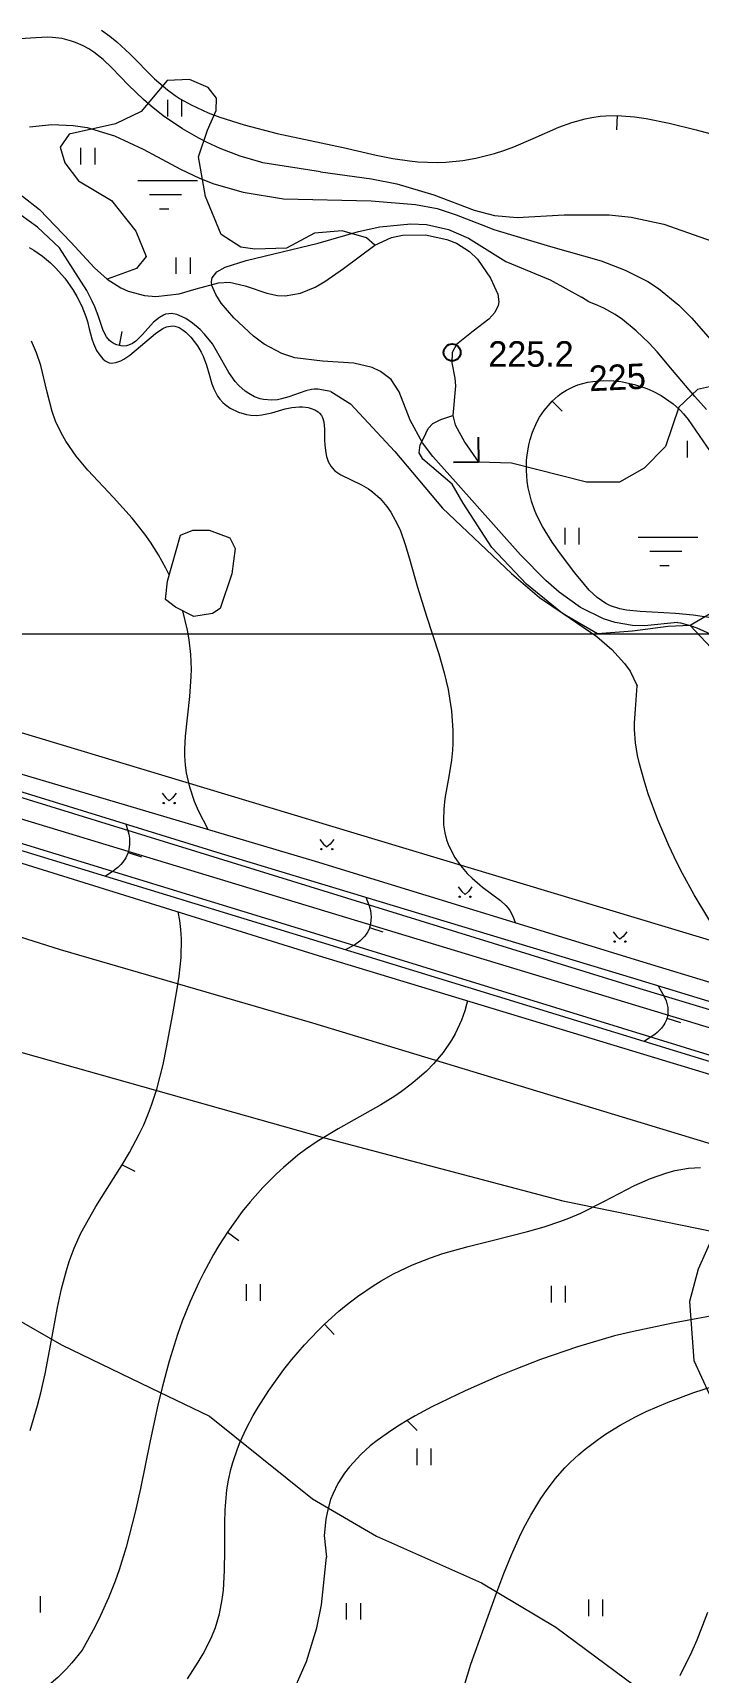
# Model space of a CAD drawing. Extents: x 1000 to 4000, y -5000 to -1000.
# Drawn here: x 1352 to 1446, y -4857.6 to -4625.9 of the extents above; entities that cross this region are included whole.
import ezdxf
from ezdxf.enums import TextEntityAlignment as Align

# ---------------------------------------------------------------- set-up
doc = ezdxf.new("R2010")
doc.units = 0
doc.header["$MEASUREMENT"] = 0
for name, color, linetype in [('30', 7, 'CONTINUOUS'), ('границы команд_1', 10, 'CONTINUOUS'), ('СЛОЙ_11', 7, 'CONTINUOUS'), ('СЛОЙ_24', 7, 'CONTINUOUS'), ('СЛОЙ_30', 7, 'CONTINUOUS'), ('СЛОЙ_31', 7, 'CONTINUOUS'), ('СЛОЙ_33', 7, 'CONTINUOUS'), ('СЛОЙ_34', 7, 'CONTINUOUS'), ('СЛОЙ_37', 7, 'CONTINUOUS'), ('СЛОЙ_40', 7, 'CONTINUOUS'), ('СЛОЙ_41', 7, 'CONTINUOUS'), ('СЛОЙ_50', 7, 'CONTINUOUS'), ('СЛОЙ_51', 7, 'CONTINUOUS')]:
    doc.layers.add(name, color=color, linetype=linetype)
doc.styles.add('STYLE-CHAR_FAST_FONT', font='CHAR_FAST_FONT.shx')

# ---------------------------------------------------------------- blocks, each defined once
blk = doc.blocks.new('264_4')
at = {"layer": 'СЛОЙ_31', "color": 4, "linetype": 'Continuous'}
for p, q in [((-2.5, 2.49), (0, 0)), ((0, 0), (2.49, 2.49))]:
    blk.add_line(p, q, dxfattribs=at)
blk = doc.blocks.new('213')
at = {"layer": '30', "color": 4, "linetype": 'Continuous'}
blk.add_circle((0, 0), 1.2, dxfattribs=at)

msp = doc.modelspace()

# ---------------------------------------------------------------- linework, layer by layer
at = {"layer": 'границы команд_1', "color": 251, "lineweight": 0}
msp.add_lwpolyline([(1033.44, -1863.26), (3102.46, -1863.26), (3102.46, -4710.9), (1033.44, -4710.9)], close=True, dxfattribs=at)
at = {"layer": 'СЛОЙ_11', "color": 253, "linetype": 'Continuous', "lineweight": 0}
msp.add_lwpolyline([(1238.22, -4718.17), (1355.85, -4755.48), (1391.48, -4765.84), (1483.14, -4793.65), (1509.75, -4802.02)], dxfattribs=at)
at = {"layer": 'СЛОЙ_24', "color": 253, "linetype": 'Continuous', "lineweight": 0}
for points in [[(1005.78, -4627.72), (1032.22, -4636.24), (1043.96, -4639.79), (1109.44, -4660.33), (1149, -4672.24), (1235.46, -4698.92), (1300.24, -4718.46), (1378.16, -4742.56), (1437.73, -4760.98), (1491.39, -4777.16), (1550.45, -4795.02), (1617.75, -4815.62)], [(1011.79, -4636.45), (1073.52, -4655.5), (1108.56, -4666.28), (1150.81, -4679.1), (1180.74, -4688.41), (1213.22, -4698.64), (1268.53, -4715.62), (1324.53, -4732.5), (1393, -4753.51), (1463.04, -4775.13), (1521.82, -4792.25)], [(1234.38, -4738.53), (1244.63, -4749.42), (1251.04, -4760.53), (1272.17, -4770.42), (1286.55, -4777.16), (1304.54, -4788.07), (1328.55, -4796.67), (1341.6, -4803.02), (1356.07, -4811.32), (1368.64, -4817.38), (1376.95, -4821.39), (1391.49, -4833.09), (1400.53, -4838.35), (1415.35, -4844.96), (1425.85, -4851.23), (1435.67, -4858.5), (1441.85, -4863.08), (1449.46, -4867.17), (1456.17, -4869.77), (1468.76, -4870.3), (1482.01, -4872.24), (1488.38, -4875.73)]]:
    msp.add_lwpolyline(points, dxfattribs=at)
at = {"layer": 'СЛОЙ_30', "color": 253, "linetype": 'Continuous', "lineweight": 0}
for points in [[(1325.08, -4634.33), (1325.53, -4635.94), (1326.28, -4640.04), (1327.01, -4641.96), (1327.86, -4643.29), (1328.57, -4644.1), (1330.25, -4645.45), (1332.41, -4646.45), (1334.43, -4646.79), (1338.64, -4646.63), (1342.25, -4646.5), (1344.02, -4646.6), (1346.57, -4647.09), (1347.95, -4647.58), (1350.55, -4649.01), (1352.95, -4650.9), (1357.38, -4655.49), (1360.72, -4659.14), (1362.5, -4660.71)], [(1362.5, -4660.71), (1364.43, -4661.96), (1365.48, -4662.44), (1367.77, -4663.03), (1369.38, -4663.17), (1372.65, -4662.82), (1375.07, -4662.11), (1378.21, -4661.25), (1379.76, -4661.17), (1382.01, -4661.66), (1385.03, -4662.71), (1386.54, -4663.04), (1387.62, -4663.09), (1389.78, -4662.72), (1391.89, -4661.86), (1393.26, -4661.08), (1395.88, -4659.24), (1400.3, -4655.92)], [(1400.3, -4655.92), (1402.66, -4654.82), (1404.19, -4654.5), (1407.45, -4654.49), (1410.45, -4655.11), (1411.84, -4655.66), (1413.68, -4656.81), (1414.78, -4657.9), (1416.61, -4660.61), (1417.67, -4662.85), (1417.82, -4663.92), (1417.73, -4664.45), (1417.22, -4665.45), (1416.38, -4666.37), (1414.18, -4668.06), (1411.83, -4669.98), (1411.2, -4671.09), (1411.15, -4672.55), (1411.57, -4674.71), (1411.7, -4675.82), (1411.31, -4680.01)], [(1411.31, -4680.01), (1411.65, -4681.32), (1413.02, -4683.81), (1414.92, -4686.57)]]:
    msp.add_lwpolyline(points, dxfattribs=at)
at = {"layer": 'СЛОЙ_31', "color": 253, "linetype": 'Continuous', "lineweight": 0}
for points in [[(1008.15, -4625.96), (1031.07, -4633.61), (1073.95, -4647.02), (1109.79, -4657.74), (1149.91, -4669.85), (1242.21, -4698.15), (1301.22, -4716.08), (1391.89, -4742.98), (1438.15, -4757.19), (1489.19, -4772.74), (1513.55, -4780.52)], [(1006.47, -4627.16), (1031.92, -4635.23), (1053.48, -4641.92), (1074.76, -4648.5), (1109.31, -4659.29), (1149.35, -4671.34), (1238.15, -4698.79), (1300.67, -4717.77), (1378.59, -4741.87), (1436.83, -4759.52), (1518.26, -4784.38), (1594.91, -4807.63), (1615.71, -4813.92)], [(1006.81, -4638.51), (1066.59, -4656.83), (1105.82, -4668.73), (1142.3, -4679.77), (1211.72, -4701.16), (1268.39, -4718.28), (1323.83, -4734.95), (1392.3, -4756.32), (1512.42, -4792.76)], [(1130.87, -4674.21), (1142.86, -4677.79), (1175.41, -4687.67), (1212.79, -4699.4), (1268.38, -4716.59), (1324.25, -4733.47), (1392.72, -4754.41), (1463.14, -4776.02), (1513.48, -4791.01)]]:
    msp.add_lwpolyline(points, dxfattribs=at)
at = {"layer": 'СЛОЙ_33', "color": 253, "linetype": 'Continuous', "lineweight": 0}
for p, q in [((1366.84, -4646.79), (1375.28, -4646.79)), ((1368.48, -4648.79), (1372.98, -4648.79)), ((1369.9, -4650.79), (1371.2, -4650.79)), ((1437.47, -4697.18), (1445.92, -4697.18)), ((1439.11, -4699.18), (1443.62, -4699.18)), ((1440.53, -4701.18), (1441.84, -4701.18))]:
    msp.add_line(p, q, dxfattribs=at)
for points in [[(1400.3, -4655.92), (1399.13, -4654.91), (1395.68, -4653.89), (1391.76, -4654.21), (1387.83, -4656.36), (1383.34, -4656.51), (1381.4, -4656.19), (1378.6, -4654.41), (1376.39, -4649.03), (1375.42, -4643.43), (1376.66, -4639.68), (1377.9, -4636.88), (1377.92, -4635.17), (1376.76, -4633.67), (1374.11, -4632.51), (1370.96, -4632.67), (1367.3, -4637.04), (1363.69, -4638.76), (1357.13, -4640.22), (1355.89, -4642.1), (1356.53, -4644.31), (1358.47, -4646.84), (1363.1, -4649.62), (1366.54, -4653.93), (1367.99, -4657.54), (1366.65, -4659.21), (1362.5, -4660.71)], [(1448.84, -4675.65), (1445.86, -4676.31), (1443.22, -4678.8), (1441.34, -4684.37), (1438.33, -4687.42), (1434.85, -4689.43), (1430.17, -4689.43), (1419.6, -4686.75), (1414.92, -4686.57)], [(1444.81, -4709.67), (1441.73, -4709.81), (1436.66, -4710.45), (1431.73, -4710.84), (1426.8, -4707.98), (1421.73, -4703.83), (1416.8, -4698.63), (1412.77, -4692.39), (1411.22, -4689.68), (1407.07, -4686.17), (1406.55, -4685.26), (1406.72, -4684.12), (1407.16, -4683.27), (1407.84, -4681.85), (1408.48, -4681.14), (1409.63, -4680.57), (1411.31, -4680.01)], [(1451.04, -4706.03), (1444.81, -4709.67)]]:
    msp.add_lwpolyline(points, dxfattribs=at)
at = {"layer": 'СЛОЙ_37', "color": 253, "linetype": 'Continuous', "lineweight": 0}
msp.add_lwpolyline([(1374.76, -4708.38), (1372.14, -4707.07), (1370.72, -4706.01), (1371.01, -4703.41), (1372.88, -4696.91), (1374.62, -4696.21), (1376.92, -4696.21), (1379.82, -4697.27), (1380.59, -4698.79), (1380.11, -4702.39), (1378.48, -4707.27), (1377.38, -4708), (1374.76, -4708.38)], dxfattribs=at)
at = {"layer": 'СЛОЙ_40', "color": 253, "linetype": 'Continuous', "lineweight": 0}
for points in [[(1008.15, -4625.96), (1015.55, -4623.45), (1144.69, -4662.74), (1269.3, -4700.36), (1397.31, -4738.97), (1520.78, -4776.16)], [(1444.81, -4709.67), (1448.49, -4713.56), (1454.11, -4716.28), (1456.78, -4719.37), (1461.09, -4722.02), (1466.76, -4723.09), (1475.57, -4721.49), (1487, -4727.4), (1499.85, -4736.99), (1508.58, -4744.64), (1519.4, -4750.17), (1524.69, -4756.48), (1528.78, -4760.77), (1540.2, -4761.38), (1547.75, -4763.43), (1558.77, -4762.81), (1564.53, -4756.64)], [(1234.65, -4737.09), (1277.65, -4750.05), (1339.58, -4766.94), (1393.19, -4782.06), (1426.85, -4790.98), (1448.32, -4795.34), (1445.94, -4800.65), (1444.72, -4805.18), (1445.35, -4813.53), (1447.5, -4818.24), (1450.29, -4821.37), (1454.46, -4823.81), (1461.27, -4826.62), (1466.85, -4827.78), (1476.38, -4831.47), (1490.05, -4836.43), (1498.57, -4839.32)]]:
    msp.add_lwpolyline(points, dxfattribs=at)
at = {"layer": 'СЛОЙ_41', "color": 253, "linetype": 'Continuous', "lineweight": 0}
for p, q in [((1371.07, -4637.75), (1371.07, -4635.41)), ((1373.02, -4635.41), (1373.02, -4637.75)), ((1358.8, -4644.51), (1358.8, -4642.17)), ((1360.75, -4642.17), (1360.75, -4644.51)), ((1372.25, -4659.99), (1372.25, -4657.65)), ((1374.2, -4657.65), (1374.2, -4659.99)), ((1444.43, -4685.93), (1444.43, -4683.59)), ((1427.17, -4698.23), (1427.17, -4695.89)), ((1429.12, -4695.89), (1429.12, -4698.23)), ((1370.29, -4733.37), (1370.8, -4734.02)), ((1370.8, -4734.02), (1371.26, -4734.43)), ((1371.73, -4734.02), (1371.26, -4734.43)), ((1372.24, -4733.37), (1371.73, -4734.02)), ((1392.55, -4739.9), (1393.06, -4740.55)), ((1394.5, -4739.9), (1393.99, -4740.55)), ((1393.06, -4740.55), (1393.52, -4740.95)), ((1393.99, -4740.55), (1393.52, -4740.95)), ((1412.06, -4746.62), (1412.57, -4747.27)), ((1414.01, -4746.62), (1413.5, -4747.27)), ((1412.57, -4747.27), (1413.03, -4747.68)), ((1413.5, -4747.27), (1413.03, -4747.68)), ((1433.94, -4752.95), (1434.45, -4753.6)), ((1434.45, -4753.6), (1434.91, -4754.01)), ((1435.38, -4753.6), (1434.91, -4754.01)), ((1435.89, -4752.95), (1435.38, -4753.6)), ((1382.17, -4805.09), (1382.17, -4802.75)), ((1384.12, -4802.75), (1384.12, -4805.09)), ((1425.23, -4805.34), (1425.23, -4803)), ((1427.18, -4803), (1427.18, -4805.34)), ((1406.26, -4828.31), (1406.26, -4825.97)), ((1408.21, -4825.97), (1408.21, -4828.31)), ((1353.03, -4846.83), (1353.03, -4849.17)), ((1396.31, -4850.15), (1396.31, -4847.82)), ((1398.26, -4847.82), (1398.26, -4850.15)), ((1430.51, -4849.65), (1430.51, -4847.31)), ((1432.45, -4847.31), (1432.45, -4849.65))]:
    msp.add_line(p, q, dxfattribs=at)
for centre in [(1370.5, -4734.76), (1372.02, -4734.76), (1392.76, -4741.28), (1394.28, -4741.28), (1412.28, -4748.01), (1413.8, -4748.01), (1434.15, -4754.34), (1435.68, -4754.34)]:
    msp.add_circle(centre, 0.0976, dxfattribs=at)
for points in [[(1370.41, -4734.8), (1370.4, -4734.74), (1370.41, -4734.72)], [(1370.4, -4734.78), (1370.4, -4734.76), (1370.4, -4734.74)], [(1370.4, -4734.78), (1370.4, -4734.74), (1370.41, -4734.8)], [(1370.42, -4734.82), (1370.41, -4734.72), (1370.42, -4734.71)], [(1370.41, -4734.8), (1370.41, -4734.72), (1370.42, -4734.82)], [(1370.43, -4734.83), (1370.42, -4734.71), (1370.43, -4734.69)], [(1370.42, -4734.82), (1370.42, -4734.71), (1370.43, -4734.83)], [(1370.45, -4734.84), (1370.43, -4734.69), (1370.45, -4734.68)], [(1370.43, -4734.83), (1370.43, -4734.69), (1370.45, -4734.84)], [(1370.46, -4734.85), (1370.45, -4734.68), (1370.46, -4734.67)], [(1370.45, -4734.84), (1370.45, -4734.68), (1370.46, -4734.85)], [(1370.46, -4734.85), (1370.46, -4734.67), (1370.48, -4734.86)], [(1370.48, -4734.86), (1370.46, -4734.67), (1370.48, -4734.67)], [(1370.5, -4734.86), (1370.48, -4734.67), (1370.5, -4734.66)], [(1370.48, -4734.86), (1370.48, -4734.67), (1370.5, -4734.86)], [(1371.93, -4734.78), (1371.92, -4734.76), (1371.93, -4734.74)], [(1371.94, -4734.82), (1371.93, -4734.72), (1371.94, -4734.71)], [(1371.93, -4734.8), (1371.93, -4734.74), (1371.93, -4734.72)], [(1371.93, -4734.8), (1371.93, -4734.72), (1371.94, -4734.82)], [(1371.93, -4734.78), (1371.93, -4734.74), (1371.93, -4734.8)], [(1371.95, -4734.83), (1371.94, -4734.71), (1371.95, -4734.69)], [(1371.94, -4734.82), (1371.94, -4734.71), (1371.95, -4734.83)], [(1371.97, -4734.84), (1371.95, -4734.69), (1371.97, -4734.68)], [(1371.95, -4734.83), (1371.95, -4734.69), (1371.97, -4734.84)], [(1371.98, -4734.85), (1371.97, -4734.68), (1371.98, -4734.67)], [(1371.97, -4734.84), (1371.97, -4734.68), (1371.98, -4734.85)], [(1371.98, -4734.85), (1371.98, -4734.67), (1372, -4734.86)], [(1372, -4734.86), (1371.98, -4734.67), (1372, -4734.67)], [(1372.02, -4734.86), (1372, -4734.67), (1372.02, -4734.66)], [(1372, -4734.86), (1372, -4734.67), (1372.02, -4734.86)], [(1392.68, -4741.34), (1392.67, -4741.25), (1392.68, -4741.23)], [(1392.67, -4741.32), (1392.67, -4741.26), (1392.67, -4741.25)], [(1392.67, -4741.32), (1392.67, -4741.25), (1392.68, -4741.34)], [(1392.67, -4741.3), (1392.67, -4741.28), (1392.67, -4741.26)], [(1392.67, -4741.3), (1392.67, -4741.26), (1392.67, -4741.32)], [(1392.69, -4741.35), (1392.68, -4741.23), (1392.69, -4741.21)], [(1392.68, -4741.34), (1392.68, -4741.23), (1392.69, -4741.35)], [(1392.71, -4741.36), (1392.69, -4741.21), (1392.71, -4741.2)], [(1392.69, -4741.35), (1392.69, -4741.21), (1392.71, -4741.36)], [(1392.73, -4741.37), (1392.71, -4741.2), (1392.73, -4741.19)], [(1392.71, -4741.36), (1392.71, -4741.2), (1392.73, -4741.37)], [(1392.73, -4741.37), (1392.73, -4741.19), (1392.74, -4741.38)], [(1392.74, -4741.38), (1392.73, -4741.19), (1392.74, -4741.19)], [(1392.74, -4741.38), (1392.74, -4741.19), (1392.76, -4741.38)], [(1392.76, -4741.38), (1392.74, -4741.19), (1392.76, -4741.19)], [(1394.2, -4741.34), (1394.19, -4741.25), (1394.2, -4741.23)], [(1394.19, -4741.32), (1394.19, -4741.26), (1394.19, -4741.25)], [(1394.19, -4741.32), (1394.19, -4741.25), (1394.2, -4741.34)], [(1394.19, -4741.3), (1394.19, -4741.28), (1394.19, -4741.26)], [(1394.19, -4741.3), (1394.19, -4741.26), (1394.19, -4741.32)], [(1394.22, -4741.35), (1394.2, -4741.23), (1394.22, -4741.21)], [(1394.2, -4741.34), (1394.2, -4741.23), (1394.22, -4741.35)], [(1394.23, -4741.36), (1394.22, -4741.21), (1394.23, -4741.2)], [(1394.22, -4741.35), (1394.22, -4741.21), (1394.23, -4741.36)], [(1394.25, -4741.37), (1394.23, -4741.2), (1394.25, -4741.19)], [(1394.23, -4741.36), (1394.23, -4741.2), (1394.25, -4741.37)], [(1394.25, -4741.37), (1394.25, -4741.19), (1394.27, -4741.38)], [(1394.27, -4741.38), (1394.25, -4741.19), (1394.27, -4741.19)], [(1394.27, -4741.38), (1394.27, -4741.19), (1394.28, -4741.38)], [(1394.28, -4741.38), (1394.27, -4741.19), (1394.28, -4741.19)], [(1412.19, -4748.05), (1412.18, -4747.99), (1412.19, -4747.97)], [(1412.18, -4748.03), (1412.18, -4748.01), (1412.18, -4747.99)], [(1412.18, -4748.03), (1412.18, -4747.99), (1412.19, -4748.05)], [(1412.2, -4748.06), (1412.19, -4747.97), (1412.2, -4747.96)], [(1412.19, -4748.05), (1412.19, -4747.97), (1412.2, -4748.06)], [(1412.21, -4748.08), (1412.2, -4747.96), (1412.21, -4747.94)], [(1412.2, -4748.06), (1412.2, -4747.96), (1412.21, -4748.08)], [(1412.22, -4748.09), (1412.21, -4747.94), (1412.22, -4747.93)], [(1412.21, -4748.08), (1412.21, -4747.94), (1412.22, -4748.09)], [(1412.24, -4748.1), (1412.22, -4747.93), (1412.24, -4747.92)], [(1412.22, -4748.09), (1412.22, -4747.93), (1412.24, -4748.1)], [(1412.26, -4748.11), (1412.24, -4747.92), (1412.26, -4747.91)], [(1412.24, -4748.1), (1412.24, -4747.92), (1412.26, -4748.11)], [(1412.26, -4748.11), (1412.26, -4747.91), (1412.28, -4748.11)], [(1412.28, -4748.11), (1412.26, -4747.91), (1412.28, -4747.91)], [(1413.71, -4748.05), (1413.7, -4747.99), (1413.71, -4747.97)], [(1413.7, -4748.03), (1413.7, -4748.01), (1413.7, -4747.99)], [(1413.7, -4748.03), (1413.7, -4747.99), (1413.71, -4748.05)], [(1413.72, -4748.06), (1413.71, -4747.97), (1413.72, -4747.96)], [(1413.71, -4748.05), (1413.71, -4747.97), (1413.72, -4748.06)], [(1413.73, -4748.08), (1413.72, -4747.96), (1413.73, -4747.94)], [(1413.72, -4748.06), (1413.72, -4747.96), (1413.73, -4748.08)], [(1413.74, -4748.09), (1413.73, -4747.94), (1413.74, -4747.93)], [(1413.73, -4748.08), (1413.73, -4747.94), (1413.74, -4748.09)], [(1413.76, -4748.1), (1413.74, -4747.93), (1413.76, -4747.92)], [(1413.74, -4748.09), (1413.74, -4747.93), (1413.76, -4748.1)], [(1413.78, -4748.11), (1413.76, -4747.92), (1413.78, -4747.91)], [(1413.76, -4748.1), (1413.76, -4747.92), (1413.78, -4748.11)], [(1413.78, -4748.11), (1413.78, -4747.91), (1413.8, -4748.11)], [(1413.8, -4748.11), (1413.78, -4747.91), (1413.8, -4747.91)], [(1434.07, -4754.39), (1434.06, -4754.3), (1434.07, -4754.28)], [(1434.06, -4754.37), (1434.06, -4754.32), (1434.06, -4754.3)], [(1434.06, -4754.37), (1434.06, -4754.3), (1434.07, -4754.39)], [(1434.06, -4754.35), (1434.06, -4754.34), (1434.06, -4754.32)], [(1434.06, -4754.35), (1434.06, -4754.32), (1434.06, -4754.37)], [(1434.09, -4754.4), (1434.07, -4754.28), (1434.09, -4754.27)], [(1434.07, -4754.39), (1434.07, -4754.28), (1434.09, -4754.4)], [(1434.1, -4754.42), (1434.09, -4754.27), (1434.1, -4754.25)], [(1434.09, -4754.4), (1434.09, -4754.27), (1434.1, -4754.42)], [(1434.12, -4754.43), (1434.1, -4754.25), (1434.12, -4754.24)], [(1434.1, -4754.42), (1434.1, -4754.25), (1434.12, -4754.43)], [(1434.12, -4754.43), (1434.12, -4754.24), (1434.14, -4754.43)], [(1434.14, -4754.43), (1434.12, -4754.24), (1434.14, -4754.24)], [(1434.14, -4754.43), (1434.14, -4754.24), (1434.15, -4754.43)], [(1434.15, -4754.43), (1434.14, -4754.24), (1434.15, -4754.24)], [(1435.59, -4754.37), (1435.58, -4754.32), (1435.59, -4754.3)], [(1435.58, -4754.35), (1435.58, -4754.34), (1435.58, -4754.32)], [(1435.58, -4754.35), (1435.58, -4754.32), (1435.59, -4754.37)], [(1435.61, -4754.4), (1435.59, -4754.28), (1435.61, -4754.27)], [(1435.59, -4754.39), (1435.59, -4754.3), (1435.59, -4754.28)], [(1435.59, -4754.39), (1435.59, -4754.28), (1435.61, -4754.4)], [(1435.59, -4754.37), (1435.59, -4754.3), (1435.59, -4754.39)], [(1435.62, -4754.42), (1435.61, -4754.27), (1435.62, -4754.25)], [(1435.61, -4754.4), (1435.61, -4754.27), (1435.62, -4754.42)], [(1435.64, -4754.43), (1435.62, -4754.25), (1435.64, -4754.24)], [(1435.62, -4754.42), (1435.62, -4754.25), (1435.64, -4754.43)], [(1435.64, -4754.43), (1435.64, -4754.24), (1435.66, -4754.43)], [(1435.66, -4754.43), (1435.64, -4754.24), (1435.66, -4754.24)], [(1435.66, -4754.43), (1435.66, -4754.24), (1435.68, -4754.43)], [(1435.68, -4754.43), (1435.66, -4754.24), (1435.68, -4754.24)]]:
    msp.add_solid(points, dxfattribs=at)
at = {"layer": 'СЛОЙ_41', "color": 253, "linetype": 'Continuous', "lineweight": 0, "extrusion": (0, 0, -1)}
for points in [[(-1370.5, -4734.86), (-1370.5, -4734.66), (-1370.52, -4734.86)], [(-1370.52, -4734.86), (-1370.5, -4734.66), (-1370.52, -4734.67)], [(-1370.52, -4734.86), (-1370.52, -4734.67), (-1370.54, -4734.85)], [(-1370.54, -4734.85), (-1370.52, -4734.67), (-1370.54, -4734.67)], [(-1370.54, -4734.85), (-1370.54, -4734.67), (-1370.55, -4734.84)], [(-1370.55, -4734.84), (-1370.54, -4734.67), (-1370.55, -4734.68)], [(-1370.55, -4734.84), (-1370.55, -4734.68), (-1370.57, -4734.83)], [(-1370.57, -4734.83), (-1370.55, -4734.68), (-1370.57, -4734.69)], [(-1370.57, -4734.83), (-1370.57, -4734.69), (-1370.58, -4734.82)], [(-1370.58, -4734.82), (-1370.57, -4734.69), (-1370.58, -4734.71)], [(-1370.58, -4734.82), (-1370.58, -4734.71), (-1370.59, -4734.8)], [(-1370.59, -4734.8), (-1370.58, -4734.71), (-1370.59, -4734.72)], [(-1370.59, -4734.8), (-1370.59, -4734.72), (-1370.6, -4734.78)], [(-1370.6, -4734.78), (-1370.59, -4734.72), (-1370.6, -4734.74)], [(-1370.6, -4734.78), (-1370.6, -4734.74), (-1370.6, -4734.76)], [(-1372.02, -4734.86), (-1372.02, -4734.66), (-1372.04, -4734.86)], [(-1372.04, -4734.86), (-1372.02, -4734.66), (-1372.04, -4734.67)], [(-1372.04, -4734.86), (-1372.04, -4734.67), (-1372.06, -4734.85)], [(-1372.06, -4734.85), (-1372.04, -4734.67), (-1372.06, -4734.67)], [(-1372.06, -4734.85), (-1372.06, -4734.67), (-1372.08, -4734.84)], [(-1372.08, -4734.84), (-1372.06, -4734.67), (-1372.08, -4734.68)], [(-1372.08, -4734.84), (-1372.08, -4734.68), (-1372.09, -4734.83)], [(-1372.09, -4734.83), (-1372.08, -4734.68), (-1372.09, -4734.69)], [(-1372.09, -4734.83), (-1372.09, -4734.69), (-1372.1, -4734.82)], [(-1372.1, -4734.82), (-1372.09, -4734.69), (-1372.1, -4734.71)], [(-1372.1, -4734.82), (-1372.1, -4734.71), (-1372.11, -4734.8)], [(-1372.11, -4734.8), (-1372.1, -4734.71), (-1372.11, -4734.72)], [(-1372.11, -4734.8), (-1372.11, -4734.72), (-1372.12, -4734.78)], [(-1372.12, -4734.78), (-1372.11, -4734.72), (-1372.12, -4734.74)], [(-1372.12, -4734.78), (-1372.12, -4734.74), (-1372.12, -4734.76)], [(-1392.76, -4741.38), (-1392.76, -4741.19), (-1392.78, -4741.38)], [(-1392.78, -4741.38), (-1392.76, -4741.19), (-1392.78, -4741.19)], [(-1392.78, -4741.38), (-1392.78, -4741.19), (-1392.8, -4741.37)], [(-1392.8, -4741.37), (-1392.78, -4741.19), (-1392.8, -4741.19)], [(-1392.8, -4741.37), (-1392.8, -4741.19), (-1392.82, -4741.36)], [(-1392.82, -4741.36), (-1392.8, -4741.19), (-1392.82, -4741.2)], [(-1392.82, -4741.36), (-1392.82, -4741.2), (-1392.83, -4741.35)], [(-1392.83, -4741.35), (-1392.82, -4741.2), (-1392.83, -4741.21)], [(-1392.83, -4741.35), (-1392.83, -4741.21), (-1392.84, -4741.34)], [(-1392.84, -4741.34), (-1392.83, -4741.21), (-1392.84, -4741.23)], [(-1392.84, -4741.34), (-1392.84, -4741.23), (-1392.85, -4741.32)], [(-1392.85, -4741.32), (-1392.84, -4741.23), (-1392.85, -4741.25)], [(-1392.85, -4741.32), (-1392.85, -4741.25), (-1392.86, -4741.3)], [(-1392.86, -4741.3), (-1392.85, -4741.25), (-1392.86, -4741.26)], [(-1392.86, -4741.3), (-1392.86, -4741.26), (-1392.86, -4741.28)], [(-1394.28, -4741.38), (-1394.28, -4741.19), (-1394.3, -4741.38)], [(-1394.3, -4741.38), (-1394.28, -4741.19), (-1394.3, -4741.19)], [(-1394.3, -4741.38), (-1394.3, -4741.19), (-1394.32, -4741.37)], [(-1394.32, -4741.37), (-1394.3, -4741.19), (-1394.32, -4741.19)], [(-1394.32, -4741.37), (-1394.32, -4741.19), (-1394.34, -4741.36)], [(-1394.34, -4741.36), (-1394.32, -4741.19), (-1394.34, -4741.2)], [(-1394.34, -4741.36), (-1394.34, -4741.2), (-1394.35, -4741.35)], [(-1394.35, -4741.35), (-1394.34, -4741.2), (-1394.35, -4741.21)], [(-1394.35, -4741.35), (-1394.35, -4741.21), (-1394.37, -4741.34)], [(-1394.37, -4741.34), (-1394.35, -4741.21), (-1394.37, -4741.23)], [(-1394.37, -4741.34), (-1394.37, -4741.23), (-1394.37, -4741.32)], [(-1394.37, -4741.32), (-1394.37, -4741.23), (-1394.37, -4741.25)], [(-1394.37, -4741.32), (-1394.37, -4741.25), (-1394.38, -4741.3)], [(-1394.38, -4741.3), (-1394.37, -4741.25), (-1394.38, -4741.26)], [(-1394.38, -4741.3), (-1394.38, -4741.26), (-1394.38, -4741.28)], [(-1412.28, -4748.11), (-1412.28, -4747.91), (-1412.3, -4748.11)], [(-1412.3, -4748.11), (-1412.28, -4747.91), (-1412.3, -4747.91)], [(-1412.3, -4748.11), (-1412.3, -4747.91), (-1412.32, -4748.1)], [(-1412.32, -4748.1), (-1412.3, -4747.91), (-1412.32, -4747.92)], [(-1412.32, -4748.1), (-1412.32, -4747.92), (-1412.33, -4748.09)], [(-1412.33, -4748.09), (-1412.32, -4747.92), (-1412.33, -4747.93)], [(-1412.33, -4748.09), (-1412.33, -4747.93), (-1412.35, -4748.08)], [(-1412.35, -4748.08), (-1412.33, -4747.93), (-1412.35, -4747.94)], [(-1412.35, -4748.08), (-1412.35, -4747.94), (-1412.36, -4748.06)], [(-1412.36, -4748.06), (-1412.35, -4747.94), (-1412.36, -4747.96)], [(-1412.36, -4748.06), (-1412.36, -4747.96), (-1412.37, -4748.05)], [(-1412.37, -4748.05), (-1412.36, -4747.96), (-1412.37, -4747.97)], [(-1412.37, -4748.05), (-1412.37, -4747.97), (-1412.37, -4748.03)], [(-1412.37, -4748.03), (-1412.37, -4747.97), (-1412.37, -4747.99)], [(-1412.37, -4748.03), (-1412.37, -4747.99), (-1412.38, -4748.01)], [(-1413.8, -4748.11), (-1413.8, -4747.91), (-1413.82, -4748.11)], [(-1413.82, -4748.11), (-1413.8, -4747.91), (-1413.82, -4747.91)], [(-1413.82, -4748.11), (-1413.82, -4747.91), (-1413.84, -4748.1)], [(-1413.84, -4748.1), (-1413.82, -4747.91), (-1413.84, -4747.92)], [(-1413.84, -4748.1), (-1413.84, -4747.92), (-1413.85, -4748.09)], [(-1413.85, -4748.09), (-1413.84, -4747.92), (-1413.85, -4747.93)], [(-1413.85, -4748.09), (-1413.85, -4747.93), (-1413.87, -4748.08)], [(-1413.87, -4748.08), (-1413.85, -4747.93), (-1413.87, -4747.94)], [(-1413.87, -4748.08), (-1413.87, -4747.94), (-1413.88, -4748.06)], [(-1413.88, -4748.06), (-1413.87, -4747.94), (-1413.88, -4747.96)], [(-1413.88, -4748.06), (-1413.88, -4747.96), (-1413.89, -4748.05)], [(-1413.89, -4748.05), (-1413.88, -4747.96), (-1413.89, -4747.97)], [(-1413.89, -4748.05), (-1413.89, -4747.97), (-1413.89, -4748.03)], [(-1413.89, -4748.03), (-1413.89, -4747.97), (-1413.89, -4747.99)], [(-1413.89, -4748.03), (-1413.89, -4747.99), (-1413.9, -4748.01)], [(-1434.15, -4754.43), (-1434.15, -4754.24), (-1434.17, -4754.43)], [(-1434.17, -4754.43), (-1434.15, -4754.24), (-1434.17, -4754.24)], [(-1434.17, -4754.43), (-1434.17, -4754.24), (-1434.19, -4754.43)], [(-1434.19, -4754.43), (-1434.17, -4754.24), (-1434.19, -4754.24)], [(-1434.19, -4754.43), (-1434.19, -4754.24), (-1434.21, -4754.42)], [(-1434.21, -4754.42), (-1434.19, -4754.24), (-1434.21, -4754.25)], [(-1434.21, -4754.42), (-1434.21, -4754.25), (-1434.22, -4754.4)], [(-1434.22, -4754.4), (-1434.21, -4754.25), (-1434.22, -4754.27)], [(-1434.22, -4754.4), (-1434.22, -4754.27), (-1434.24, -4754.39)], [(-1434.24, -4754.39), (-1434.22, -4754.27), (-1434.24, -4754.28)], [(-1434.24, -4754.39), (-1434.24, -4754.28), (-1434.24, -4754.37)], [(-1434.24, -4754.37), (-1434.24, -4754.28), (-1434.24, -4754.3)], [(-1434.24, -4754.37), (-1434.24, -4754.3), (-1434.25, -4754.35)], [(-1434.25, -4754.35), (-1434.24, -4754.3), (-1434.25, -4754.32)], [(-1434.25, -4754.35), (-1434.25, -4754.32), (-1434.25, -4754.34)], [(-1435.68, -4754.43), (-1435.68, -4754.24), (-1435.69, -4754.43)], [(-1435.69, -4754.43), (-1435.68, -4754.24), (-1435.69, -4754.24)], [(-1435.69, -4754.43), (-1435.69, -4754.24), (-1435.71, -4754.43)], [(-1435.71, -4754.43), (-1435.69, -4754.24), (-1435.71, -4754.24)], [(-1435.71, -4754.43), (-1435.71, -4754.24), (-1435.73, -4754.42)], [(-1435.73, -4754.42), (-1435.71, -4754.24), (-1435.73, -4754.25)], [(-1435.73, -4754.42), (-1435.73, -4754.25), (-1435.74, -4754.4)], [(-1435.74, -4754.4), (-1435.73, -4754.25), (-1435.74, -4754.27)], [(-1435.74, -4754.4), (-1435.74, -4754.27), (-1435.76, -4754.39)], [(-1435.76, -4754.39), (-1435.74, -4754.27), (-1435.76, -4754.28)], [(-1435.76, -4754.39), (-1435.76, -4754.28), (-1435.77, -4754.37)], [(-1435.77, -4754.37), (-1435.76, -4754.28), (-1435.77, -4754.3)], [(-1435.77, -4754.37), (-1435.77, -4754.3), (-1435.77, -4754.35)], [(-1435.77, -4754.35), (-1435.77, -4754.3), (-1435.77, -4754.32)], [(-1435.77, -4754.35), (-1435.77, -4754.32), (-1435.77, -4754.34)]]:
    msp.add_solid(points, dxfattribs=at)
at = {"layer": 'СЛОЙ_50', "color": 253, "linetype": 'Continuous', "lineweight": 0}
for p, q in [((1434.52, -4637.62), (1434.44, -4639.62)), ((1425.33, -4677.96), (1426.74, -4679.38)), ((1365.46, -4741.73), (1367.35, -4742.37)), ((1364.62, -4785.87), (1366.39, -4786.79)), ((1379.48, -4795.41), (1381.11, -4796.57)), ((1393.21, -4808.38), (1394.54, -4809.88))]:
    msp.add_line(p, q, dxfattribs=at)
for points in [[(1361.71, -4625.54), (1362.9, -4626.4), (1363.87, -4627.2), (1365.7, -4628.91), (1369.18, -4632.41), (1371.04, -4634), (1372.1, -4634.76), (1372.83, -4635.23), (1374.36, -4636.1), (1376.77, -4637.21), (1378.43, -4637.85), (1381.84, -4638.94), (1386.51, -4640.13), (1395.84, -4642.14), (1400.5, -4643.21), (1402.84, -4643.68), (1405.2, -4644.03), (1406.38, -4644.14), (1409.1, -4644.23), (1410.32, -4644.18), (1412.74, -4643.94), (1414.54, -4643.64), (1417.21, -4642.97), (1418.52, -4642.54), (1419.92, -4642.02), (1422.66, -4640.84), (1426.29, -4639.26), (1428.12, -4638.59), (1429.98, -4638.06), (1430.92, -4637.87), (1432.11, -4637.71), (1432.91, -4637.65), (1434.52, -4637.62), (1436.96, -4637.79), (1438.6, -4638.02), (1441.86, -4638.67), (1445.68, -4639.65), (1449.02, -4640.51)], [(1392.61, -4645.58), (1384.48, -4644.27), (1384.18, -4644.2), (1381.28, -4643.35), (1378.46, -4642.27), (1376.63, -4641.43), (1375.44, -4640.81), (1373.12, -4639.47), (1370.43, -4637.64), (1368.72, -4636.29), (1367.62, -4635.35), (1365.52, -4633.34), (1363.16, -4630.87), (1361.93, -4629.71), (1360.62, -4628.66), (1359.92, -4628.2), (1359.13, -4627.76), (1358.02, -4627.28), (1357.45, -4627.08), (1356.13, -4626.74), (1354.79, -4626.56), (1354.11, -4626.53), (1352.42, -4626.62), (1350.17, -4626.75)], [(1351.56, -4639.19), (1354.7, -4638.87), (1357.7, -4639), (1359.68, -4639.32), (1363.53, -4640.46), (1367.61, -4642.35), (1372.87, -4645.19), (1375.54, -4646.47), (1377.56, -4647.26), (1381.73, -4648.43), (1387.41, -4649.38)], [(1392.61, -4645.58), (1399.83, -4646.57), (1403.39, -4647.27), (1408.62, -4648.8), (1414.31, -4650.98), (1417.2, -4651.74), (1420.41, -4652), (1427.01, -4651.62), (1433.37, -4651.62), (1436.5, -4651.96), (1441.09, -4652.96), (1451.27, -4656.52), (1453.61, -4657.03), (1458.39, -4657.56), (1468.12, -4657.93), (1472.93, -4658.47), (1477.73, -4659.58), (1484.07, -4661.24), (1487.28, -4661.78), (1490.46, -4661.95), (1492.6, -4661.89), (1496.85, -4661.41), (1502.19, -4660.27), (1502.93, -4660.03)], [(1387.41, -4649.38), (1399.79, -4649.66), (1406.05, -4650.16), (1409.11, -4650.76), (1411.78, -4651.62), (1415.3, -4653.02), (1417.08, -4653.71), (1425.12, -4656.11), (1432.26, -4658.15), (1435.66, -4659.44), (1438.86, -4661.07), (1440.36, -4662.04), (1443.23, -4664.4), (1445.01, -4666.18), (1448.33, -4670.01), (1451.28, -4673.52), (1452.87, -4675.17), (1455.29, -4677.2), (1456.6, -4678.1), (1458.98, -4679.2), (1464.62, -4680.18)], [(1355.78, -4656.3), (1352.67, -4653.36), (1350.33, -4651.71)], [(1443.02, -4709.27), (1438.38, -4709.7), (1436.69, -4709.65), (1434.24, -4709.27), (1432.56, -4708.74), (1429.35, -4707.15), (1426.34, -4704.97), (1424.44, -4703.31), (1420.88, -4699.7), (1411.68, -4689.39), (1408.5, -4685.79), (1407.05, -4683.86), (1405.3, -4680.68), (1403.74, -4676.63), (1402.61, -4674.92), (1401.11, -4673.78), (1399.92, -4673.23), (1397.33, -4672.59), (1392.92, -4672.34), (1389.02, -4671.83), (1387.16, -4671.24), (1384.68, -4669.91), (1383.16, -4668.78), (1380.41, -4666.21), (1378.61, -4664.11), (1377.84, -4662.9), (1377.3, -4661.65), (1377.22, -4661.06), (1377.32, -4660.54), (1378, -4659.68), (1379.16, -4659.03), (1382.13, -4658.11), (1392.31, -4655.66), (1398.01, -4654), (1401.01, -4653.33), (1405.4, -4652.91), (1407.57, -4653.03), (1410.7, -4653.69), (1413.5, -4654.92), (1418.79, -4658.23), (1425.04, -4660.81), (1429.46, -4663.27)], [(1351.51, -4656.26), (1352.15, -4656.65), (1353.36, -4657.5), (1354.49, -4658.44), (1355.2, -4659.12), (1356.51, -4660.6), (1357.71, -4662.28), (1358.24, -4663.17), (1358.93, -4664.56), (1359.49, -4666), (1359.71, -4666.73), (1359.98, -4667.77), (1360.35, -4669.14), (1360.57, -4669.81), (1361.02, -4670.8), (1361.32, -4671.27), (1361.9, -4671.97), (1362.23, -4672.26), (1362.78, -4672.54), (1363.1, -4672.6), (1363.75, -4672.53), (1364.43, -4672.28), (1364.87, -4672.04), (1365.72, -4671.47), (1369.32, -4668.4), (1370.35, -4667.72), (1370.89, -4667.48), (1371.44, -4667.35), (1371.72, -4667.33), (1372.04, -4667.37)], [(1370.46, -4665.82), (1369.88, -4666.15), (1369.06, -4666.83), (1367.49, -4668.55), (1366.56, -4669.47), (1366.06, -4669.83), (1365.51, -4670.07), (1365.22, -4670.15), (1364.63, -4670.18), (1364.24, -4670.11), (1363.85, -4670.03), (1363.49, -4669.88), (1363.07, -4669.61), (1362.83, -4669.4), (1362.42, -4668.89), (1361.95, -4667.97), (1361.22, -4665.88), (1360.75, -4664.64), (1360.4, -4663.85), (1359.63, -4662.35), (1355.78, -4656.3)], [(1447.14, -4679.13), (1445.48, -4677.33), (1442.34, -4673.59), (1440.16, -4671.02), (1439.01, -4669.77), (1437.2, -4668.01), (1435.25, -4666.43), (1434.21, -4665.72), (1432.62, -4664.82), (1431.79, -4664.44), (1430.51, -4663.95), (1429.46, -4663.27)], [(1394.08, -4676.6), (1392.24, -4676.29), (1391.76, -4676.29), (1391.36, -4676.32), (1390.56, -4676.49), (1388.16, -4677.35), (1387.1, -4677.65), (1386.56, -4677.76), (1385.76, -4677.84), (1384.56, -4677.75), (1384.13, -4677.65), (1383.29, -4677.34), (1382.5, -4676.91), (1382, -4676.56), (1381.09, -4675.75), (1380.57, -4675.17), (1379.68, -4673.9), (1378.15, -4671.19), (1377.36, -4669.88), (1376.27, -4668.49), (1375.63, -4667.84), (1374.56, -4666.94), (1373.6, -4666.31), (1373.1, -4666.04), (1372.34, -4665.74), (1371.59, -4665.6), (1371.22, -4665.61), (1370.76, -4665.7), (1370.46, -4665.82)], [(1364.24, -4670.11), (1364.62, -4668.14)], [(1372.04, -4667.37), (1372.66, -4667.58), (1373.25, -4667.94), (1373.63, -4668.24), (1374.32, -4668.93), (1375.26, -4670.17), (1375.76, -4671.03), (1376.05, -4671.63), (1376.52, -4672.87), (1376.85, -4674), (1377.3, -4675.5), (1377.57, -4676.23), (1378.09, -4677.25), (1378.43, -4677.71), (1378.85, -4678.18), (1379.17, -4678.46), (1379.87, -4678.96), (1381.06, -4679.54), (1382.19, -4679.86), (1382.77, -4679.95), (1383.63, -4679.98), (1384.36, -4679.92), (1385.77, -4679.61), (1387.65, -4679.07), (1388.6, -4678.87), (1389.59, -4678.77), (1390.1, -4678.78), (1390.9, -4678.89), (1391.29, -4678.99), (1391.83, -4679.19), (1392.3, -4679.48), (1392.5, -4679.65), (1392.78, -4680), (1392.92, -4680.27), (1393.11, -4680.88), (1393.21, -4681.92), (1393.21, -4683.42), (1393.23, -4684.18), (1393.36, -4685.28), (1393.47, -4685.8), (1393.73, -4686.52), (1394.08, -4687.17), (1394.3, -4687.45), (1394.65, -4687.81), (1395.48, -4688.39), (1398.43, -4689.79), (1399.38, -4690.35), (1399.97, -4690.78), (1401.03, -4691.72), (1401.99, -4692.84), (1402.55, -4693.65), (1403.49, -4695.39), (1403.9, -4696.31), (1404.6, -4698.24), (1405.2, -4700.23), (1405.93, -4702.93), (1406.3, -4704.27), (1407.59, -4708.35), (1409.34, -4713.66), (1410.1, -4716.34), (1410.64, -4718.72), (1410.86, -4719.92), (1411.11, -4721.74), (1411.3, -4724.5), (1411.29, -4726.36), (1411.24, -4727.29), (1411.1, -4728.69), (1410.73, -4731.02), (1410.19, -4734.1), (1410.02, -4735.62), (1409.97, -4737.12), (1410.01, -4737.86), (1410.17, -4738.96), (1410.43, -4739.94), (1410.66, -4740.58), (1411.24, -4741.84), (1411.6, -4742.44), (1412.41, -4743.61), (1413.34, -4744.71), (1414.02, -4745.4), (1415.5, -4746.66), (1418.06, -4748.53), (1418.79, -4749.22), (1419.11, -4749.6), (1419.36, -4749.96), (1419.78, -4750.76), (1420.09, -4751.64), (1420.09, -4751.65)], [(1371.27, -4702.5), (1370.8, -4701.56), (1369.77, -4699.7), (1368.63, -4697.91), (1367.81, -4696.75), (1366.04, -4694.5), (1363.38, -4691.57), (1359.79, -4687.73), (1358.14, -4685.73), (1356.68, -4683.63), (1356.04, -4682.53), (1355.23, -4680.79), (1354.76, -4679.45), (1354.02, -4676.68), (1353.12, -4672.95), (1352.55, -4671.16), (1351.82, -4669.49)], [(1423.56, -4680.25), (1424.2, -4679.28), (1425.33, -4677.96), (1426.18, -4677.2), (1426.63, -4676.86), (1427.35, -4676.4), (1428.31, -4675.93), (1428.97, -4675.67), (1430.36, -4675.29), (1431.08, -4675.17), (1432.54, -4675.05), (1434.03, -4675.09), (1435.01, -4675.2), (1436.95, -4675.6), (1438.7, -4676.19), (1439.53, -4676.55), (1440.73, -4677.19), (1442.4, -4678.35), (1443.41, -4679.26), (1443.89, -4679.75), (1444.56, -4680.54), (1447.65, -4685.07)], [(1394.08, -4676.6), (1396.84, -4678.34), (1403.1, -4685.09), (1409.84, -4693.07), (1419.61, -4702.34), (1423.57, -4705.7), (1427.03, -4708.07), (1431.63, -4711.24), (1433.75, -4713.06), (1435.55, -4715.05), (1436.33, -4716.12), (1437.36, -4718.22)], [(1447.79, -4708.61), (1445.25, -4708.21), (1442.76, -4707.99), (1439.44, -4707.81), (1437.75, -4707.71), (1435.83, -4707.51), (1434.89, -4707.34), (1433.55, -4706.91), (1432.89, -4706.58), (1431.68, -4705.72), (1430.57, -4704.67), (1429.88, -4703.89), (1428.55, -4702.24), (1426.35, -4699.36), (1425.33, -4697.91), (1423.96, -4695.67), (1423.18, -4694.13), (1422.85, -4693.33), (1422.42, -4692.1), (1421.96, -4690.22), (1421.81, -4689.26), (1421.7, -4687.79), (1421.72, -4686.32), (1421.79, -4685.59), (1422.03, -4684.13), (1422.21, -4683.41), (1422.55, -4682.35), (1423.18, -4680.93), (1423.56, -4680.25)], [(1376.75, -4738.49), (1375.41, -4735.86), (1374.85, -4734.53), (1374.17, -4732.52), (1373.71, -4730.47), (1373.57, -4729.43), (1373.48, -4728.07), (1373.48, -4727.16), (1373.56, -4725.32), (1374.17, -4719.72), (1374.37, -4716.89), (1374.39, -4715.84), (1374.31, -4713.75), (1374.08, -4711.68), (1373.85, -4710.31), (1373.21, -4707.61)], [(1443.02, -4709.27), (1443.47, -4709.31), (1444.81, -4709.67), (1445.74, -4710.02), (1447.65, -4710.84)], [(1453.32, -4761.82), (1453.34, -4761.73), (1453.38, -4761.07), (1453.34, -4760.73), (1453.15, -4760.07), (1452.85, -4759.42), (1452.05, -4758.14), (1447.47, -4751.18), (1445.38, -4747.73), (1443.72, -4744.7), (1442.93, -4743.15), (1441.8, -4740.78), (1440.26, -4737.15), (1438.91, -4733.45), (1438.31, -4731.58), (1437.67, -4729.24), (1437.4, -4728.05), (1437.11, -4726.24), (1436.98, -4724.39), (1436.98, -4723.44), (1437.11, -4721.5), (1437.36, -4718.22)], [(1365.13, -4737.71), (1365.55, -4739.16), (1365.64, -4739.74), (1365.67, -4740.57), (1365.56, -4741.35), (1365.46, -4741.73), (1365.12, -4742.5), (1364.7, -4743.13), (1364.44, -4743.44), (1364, -4743.88), (1363.21, -4744.49), (1362.25, -4745.09)], [(1399.02, -4748.06), (1399.51, -4749.3), (1399.68, -4749.96), (1399.78, -4750.9), (1399.7, -4751.78), (1399.6, -4752.19), (1399.55, -4752.36), (1399.49, -4752.52), (1399.29, -4752.95), (1399.17, -4753.15), (1398.88, -4753.55), (1398.43, -4754.05), (1398.17, -4754.29), (1397.49, -4754.79), (1396.2, -4755.48)], [(1351.64, -4823.45), (1352.66, -4819.91), (1353.12, -4818.12), (1353.73, -4815.41), (1354.49, -4811.4), (1355.47, -4806.04), (1356.04, -4803.4), (1356.74, -4800.81), (1357.15, -4799.53), (1357.85, -4797.66), (1358.76, -4795.66), (1359.44, -4794.35), (1360.92, -4791.78), (1362.5, -4789.24), (1364.62, -4785.87), (1365.64, -4784.16), (1367.04, -4781.56), (1367.67, -4780.23), (1368.36, -4778.58), (1368.77, -4777.46), (1369.5, -4775.18), (1370.39, -4771.69), (1370.9, -4769.32), (1371.79, -4764.54), (1372.41, -4761.01), (1372.67, -4759.24), (1372.93, -4756.6), (1372.98, -4753.96), (1372.9, -4752.65), (1372.75, -4751.38), (1372.52, -4750.14)], [(1399.55, -4752.36), (1401.45, -4752.97)], [(1440.29, -4760.57), (1441.16, -4762.08), (1441.42, -4762.73), (1441.65, -4763.67), (1441.67, -4764.56), (1441.6, -4764.98), (1441.54, -4765.18), (1441.49, -4765.38), (1441.26, -4765.88), (1441.12, -4766.12), (1440.77, -4766.59), (1440.18, -4767.18), (1439.83, -4767.46), (1438.36, -4768.42)], [(1413.38, -4762.71), (1413.26, -4763.22), (1412.99, -4764.13), (1412.52, -4765.46), (1411.63, -4767.36), (1411.11, -4768.27), (1409.93, -4770), (1408.57, -4771.62), (1407.58, -4772.63), (1406.89, -4773.28), (1405.45, -4774.49), (1404.06, -4775.53), (1403.1, -4776.18), (1401.14, -4777.39), (1395.1, -4780.78), (1392.15, -4782.58), (1390.5, -4783.73), (1389.44, -4784.54), (1387.39, -4786.26), (1386.4, -4787.17), (1384.5, -4789.09), (1382.71, -4791.1), (1381.58, -4792.5), (1379.48, -4795.41), (1378.27, -4797.29), (1377.51, -4798.57), (1376.09, -4801.18), (1375.43, -4802.51), (1374.21, -4805.22), (1373.1, -4807.98), (1372.43, -4809.85), (1371.24, -4813.64), (1370.25, -4817.37), (1369.66, -4819.87), (1368.58, -4824.91), (1367.2, -4831.63), (1366.46, -4834.96), (1365.18, -4839.9), (1364.18, -4843.13), (1363.62, -4844.72), (1362.68, -4847.08), (1361.56, -4849.58), (1360.74, -4851.22), (1358.98, -4854.47)], [(1441.54, -4765.18), (1443.45, -4765.77)], [(1373.83, -4858.51), (1375.37, -4856.17), (1376.07, -4854.97), (1376.9, -4853.35), (1377.28, -4852.52), (1377.78, -4851.27), (1378.37, -4849.33), (1378.76, -4847.33), (1378.93, -4845.97), (1379.09, -4843.19), (1379.12, -4840.35), (1379.12, -4836.54), (1379.18, -4834.64), (1379.42, -4831.82), (1379.63, -4830.44), (1379.96, -4828.94), (1380.24, -4827.95), (1380.9, -4826.01), (1381.28, -4825.05), (1382.14, -4823.17), (1383.12, -4821.33), (1383.82, -4820.12), (1385.34, -4817.76), (1387.46, -4814.81), (1388.6, -4813.38), (1390.37, -4811.31), (1392.24, -4809.33), (1393.21, -4808.38), (1395.22, -4806.57), (1396.26, -4805.71), (1397.86, -4804.49), (1400.06, -4802.97), (1401.19, -4802.27), (1402.93, -4801.3), (1405.61, -4800.01), (1408.17, -4799.01), (1409.92, -4798.43), (1413.47, -4797.42), (1417.06, -4796.52), (1421.85, -4795.31), (1424.21, -4794.63), (1426.54, -4793.86), (1427.68, -4793.43), (1429.37, -4792.72), (1432.64, -4791.09), (1436.97, -4788.82), (1439.2, -4787.82), (1441.51, -4787.01), (1442.71, -4786.7), (1444.58, -4786.38), (1446.26, -4786.24)], [(1449.93, -4806.87), (1442.39, -4808.28), (1436.82, -4809.42), (1434.15, -4810.07), (1432.39, -4810.55), (1428.9, -4811.59), (1423.69, -4813.38), (1420.2, -4814.74), (1417.84, -4815.71), (1413.06, -4817.82), (1408.33, -4820.1), (1406, -4821.35), (1404.88, -4822.01), (1403.76, -4822.67), (1402.68, -4823.37), (1400.62, -4824.84), (1399.66, -4825.61), (1398.31, -4826.83), (1396.71, -4828.55), (1396.01, -4829.47), (1395.09, -4830.9), (1394.35, -4832.41), (1394.05, -4833.2), (1393.6, -4834.82), (1393.38, -4835.95), (1393.13, -4838.28), (1393.49, -4841.31)], [(1430.01, -4826.05), (1431.89, -4824.63), (1432.88, -4823.96), (1434.94, -4822.68), (1437.11, -4821.5), (1438.61, -4820.76), (1441.72, -4819.41), (1445.34, -4818.05), (1447.82, -4817.24)], [(1404.88, -4822.01), (1406.27, -4823.45)], [(1417.52, -4846.26), (1418.5, -4843.64), (1419.58, -4841.01), (1420.73, -4838.45), (1421.35, -4837.2), (1422.32, -4835.37), (1423.75, -4833.02), (1424.52, -4831.9), (1425.77, -4830.26), (1427.13, -4828.71), (1427.86, -4827.97), (1429.12, -4826.8), (1430.01, -4826.05)], [(1388.14, -4861.74), (1390.67, -4856.07), (1392.12, -4851.32), (1392.79, -4848.06), (1393.49, -4841.31)], [(1412.92, -4859.54), (1413.87, -4856.44), (1417.52, -4846.26)], [(1447.29, -4849.13), (1445.77, -4853.06), (1445.02, -4854.75), (1443.36, -4858.09)], [(1358.98, -4854.47), (1357.51, -4856.25), (1356.74, -4857.1), (1355.55, -4858.31), (1353.67, -4859.94), (1352.85, -4860.56), (1351.12, -4861.66), (1349.31, -4862.62), (1348.06, -4863.18), (1345.46, -4864.14), (1343.43, -4864.74), (1342.05, -4865.08), (1339.23, -4865.65), (1334.87, -4866.3), (1325.95, -4867.23), (1320.28, -4867.87), (1317.49, -4868.24), (1313.36, -4868.86), (1309.33, -4869.58), (1307.35, -4869.98), (1303.49, -4870.86), (1301.61, -4871.35), (1300.96, -4871.54)]]:
    msp.add_lwpolyline(points, dxfattribs=at)
at = {"layer": 'СЛОЙ_51', "color": 253, "linetype": 'Continuous', "lineweight": 0}
msp.add_lwpolyline([(1000, -4630), (1246.05, -4705.33), (1605.59, -4814.47), (1716.59, -4848.84), (1805.37, -4875.14), (1823.12, -4881.97), (1854.87, -4897.34), (1904.72, -4921.94), (1922.38, -4925.35), (2000, -4915.05)], dxfattribs=at)

# ---------------------------------------------------------------- block references
at = {"layer": 'СЛОЙ_30', "color": 253, "linetype": 'Continuous', "lineweight": 0}
msp.add_blockref('213', (1411.2, -4671.09), dxfattribs=at)
at = {"layer": 'СЛОЙ_31', "color": 253, "linetype": 'Continuous', "lineweight": 0, "extrusion": (0, 0, -1), "xscale": 1.000002732292603, "yscale": 1.000002732292603, "zscale": 1.000002732292603, "rotation": 314.0096800745204}
msp.add_blockref('264_4', (-1414.92, -4686.57), dxfattribs=at)

# ---------------------------------------------------------------- texts
at = {"layer": 'СЛОЙ_34', "color": 253, "linetype": 'Continuous', "lineweight": 0, "style": 'STYLE-CHAR_FAST_FONT'}
msp.add_text('225.2', height=3.6, dxfattribs=at).set_placement((1422.35, -4671.3), align=Align.MIDDLE_CENTER)
at = {"layer": 'СЛОЙ_50', "color": 253, "linetype": 'Continuous', "lineweight": 0, "style": 'STYLE-CHAR_FAST_FONT'}
msp.add_text('225', height=3.6, rotation=2.6808, dxfattribs=at).set_placement((1434.54, -4674.59), align=Align.MIDDLE_CENTER)

doc.saveas('drawing.dxf')
